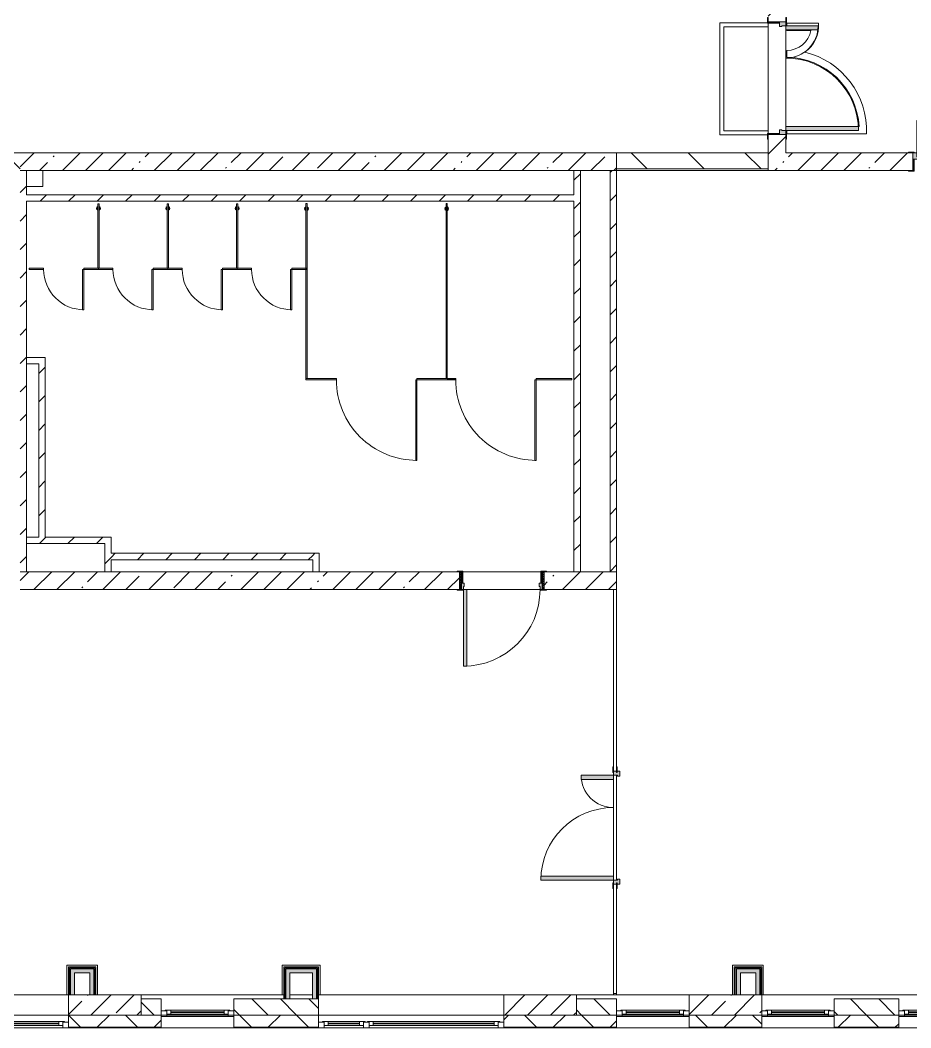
# Model space of a CAD drawing. Header units: millimetres. Extents: x -2911 to 191903, y -8553 to 29000.
# Drawn here: x 171850 to 182900, y -258 to 12246 of the extents above; entities that cross this region are included whole.
import ezdxf

# ---------------------------------------------------------------- set-up
doc = ezdxf.new("R2010")
doc.units = ezdxf.units.MM
for name, color, linetype, lineweight in [('A-DOOR', 7, 'Continuous', 5), ('A-GENM-1', 7, 'Continuous', 5), ('A-GLAZ-1', 7, 'Continuous', 5), ('A-WALL', 7, 'Continuous', 9), ('A-WALL-4', 7, 'Continuous', 5), ('I-WALL-3', 7, 'Continuous', 5), ('S-COLS-2', 7, 'Continuous', 5)]:
    doc.layers.add(name, color=color, linetype=linetype, lineweight=lineweight)
for name, color, linetype, lineweight, true_color in [('A-DOOR-1', 7, 'Continuous', 5, 0xaaaaaa), ('A-DOOR-2', 7, 'Continuous', 5, 0xe2e2e2), ('A-DOOR-FRAM-1', 7, 'Continuous', 5, 0xe2e2e2), ('A-DOOR-FRAM-2', 7, 'Continuous', 5, 0xaaaaaa), ('A-FLOR-3', 7, 'Continuous', 5, 0xaaaaaa), ('A-GENM-2', 7, 'Continuous', 5, 0xe2ddcd), ('I-WALL-1', 7, 'Continuous', 5, 0xe7e7e7), ('I-WALL-2', 7, 'Continuous', 9, 0xe7e7e7)]:
    doc.layers.add(name, color=color, linetype=linetype, lineweight=lineweight, true_color=true_color)
pattern_1 = [(45, (59919.87, 0), (-176.7767, 176.7767), [])]
pattern_2 = [(45, (59919.87, 0), (-285.1231, 285.1231), []), (45, (60205, 0), (-285.1231, 285.1231), [504.031, -100.806, 16.764, -84.042])]
pattern_3 = [(45, (59919.9, 0), (-530.33, 530.33), []), (135, (59919.9, 0), (-530.33, -530.33), [])]

# ---------------------------------------------------------------- blocks, each defined once
blk = doc.blocks.new('110_Дверь_СКБ_2Ст - Д-5_п_ Из игровой в коридор-32679362-2_5_1_птичка')
at = {"layer": 'A-DOOR-2'}
for points in [[(612.5, 110), (662.5, 110), (662.5, 1010), (612.5, 1010), (612.5, 152.6)], [(-587.5, 110), (-587.5, 510), (-637.5, 510), (-637.5, 110)], [(712.5, -110), (712.5, 30), (697.5, 30), (697.5, -110)]]:
    blk.add_hatch(color=256, dxfattribs=at).paths.add_polyline_path(points)
h = blk.add_hatch(color=256, dxfattribs=at)
h.paths.add_polyline_path([(652.5, 30), (712.5, 30), (712.5, 110), (662.5, 110), (662.5, 60), (652.5, 60)])
h.paths.add_polyline_path([(-687.5, 30), (-627.5, 30), (-627.5, 60), (-637.5, 60), (-637.5, 110), (-687.5, 110)])
at = {"layer": 'A-DOOR-FRAM-1'}
for points in [[(-672.5, 110), (-672.5, 118), (-742.5, 118), (-742.5, 110)], [(-672.5, -110), (-672.5, 30), (-687.5, 30), (-687.5, -110)], [(767.5, 110), (767.5, 118), (697.5, 118), (697.5, 110)], [(-672.5, -118), (-672.5, -110), (-742.5, -110), (-742.5, -118)], [(767.5, -118), (767.5, -110), (697.5, -110), (697.5, -118)]]:
    blk.add_hatch(color=256, dxfattribs=at).paths.add_polyline_path(points)
at = {"layer": 'A-DOOR-1'}
for p, q in [((662.5, 1010), (612.5, 1010)), ((612.5, 1010), (612.5, 110)), ((662.5, 110), (662.5, 1010)), ((-637.5, 510), (-637.5, 110)), ((-587.5, 510), (-637.5, 510)), ((-587.5, 110), (-587.5, 510)), ((-637.5, 110), (-587.5, 110)), ((612.5, 110), (662.5, 110))]:
    blk.add_line(p, q, dxfattribs=at)
for centre, radius, start, end in [((662.5, 110), 900, 90, 180), ((-637.5, 110), 400, 360, 90)]:
    blk.add_arc(centre, radius, start, end, dxfattribs=at)
at = {"layer": 'A-DOOR-FRAM-2'}
for p, q in [((-672.5, 118), (-742.5, 118)), ((-742.5, 118), (-742.5, 110)), ((-742.5, 110), (-672.5, 110)), ((-637.5, 110), (-687.5, 110)), ((-687.5, 110), (-687.5, 30)), ((-687.5, 30), (-627.5, 30)), ((-672.5, 30), (-687.5, 30)), ((-687.5, 30), (-687.5, -110)), ((-672.5, 110), (-672.5, 118)), ((-672.5, -110), (-672.5, 30)), ((-637.5, 60), (-637.5, 110)), ((-627.5, 60), (-637.5, 60)), ((-627.5, 30), (-627.5, 60)), ((662.5, 60), (652.5, 60)), ((652.5, 60), (652.5, 30)), ((652.5, 30), (712.5, 30)), ((662.5, 110), (662.5, 60)), ((712.5, 110), (662.5, 110)), ((767.5, 118), (697.5, 118)), ((697.5, 118), (697.5, 110)), ((697.5, 110), (767.5, 110)), ((712.5, 30), (697.5, 30)), ((697.5, 30), (697.5, -110)), ((712.5, 30), (712.5, 110)), ((712.5, -110), (712.5, 30)), ((767.5, 110), (767.5, 118)), ((-672.5, -110), (-742.5, -110)), ((-742.5, -110), (-742.5, -118)), ((-742.5, -118), (-672.5, -118)), ((-687.5, -110), (-672.5, -110)), ((-672.5, -118), (-672.5, -110)), ((697.5, -110), (712.5, -110)), ((767.5, -110), (697.5, -110)), ((697.5, -110), (697.5, -118)), ((697.5, -118), (767.5, -118)), ((767.5, -118), (767.5, -110))]:
    blk.add_line(p, q, dxfattribs=at)
blk = doc.blocks.new('120_Окно_СКБ_1Ст - 120_Окно_СКБ_1Ст 900х2500_h_ с форточкой-22876038-2_5_1_птичка')
at = {"layer": 'A-GLAZ-1'}
for p, q in [((-450, -127), (-450, -57)), ((-450, -57), (-380, -57)), ((450, -57), (-450, -57)), ((-380, -57), (-380, -127)), ((380, -87), (-380, -87)), ((-380, -87), (-380, -127)), ((-330, -137), (-330, -87)), ((-330, -107), (330, -107)), ((330, -117), (-330, -117)), ((330, -137), (330, -87)), ((380, -127), (380, -57)), ((380, -57), (450, -57)), ((380, -127), (380, -87)), ((450, -57), (450, -127)), ((-380, -127), (-450, -127)), ((-450, -127), (-400, -127)), ((-380, -127), (-400, -127)), ((-400, -127), (-400, -137)), ((-400, -137), (400, -137)), ((400, -137), (-400, -137)), ((450, -127), (380, -127)), ((400, -127), (380, -127)), ((400, -127), (450, -127)), ((400, -137), (400, -127))]:
    blk.add_line(p, q, dxfattribs=at)
blk = doc.blocks.new('110_Дверь_СКБ_2Ст - Д-1_л_Лестничная клетка EIS60 2-32142534-2_5_1_птичка')
at = {"layer": 'A-DOOR-2'}
for points in [[(662, 110), (662, 1010), (612, 1010), (612, 110)], [(-588, 510), (-638, 510), (-638, 110), (-588, 110), (-588, 433)], [(712, 30), (698, 30), (698, -110), (712, -110), (712, -31)]]:
    blk.add_hatch(color=256, dxfattribs=at).paths.add_polyline_path(points)
h = blk.add_hatch(color=256, dxfattribs=at)
h.paths.add_polyline_path([(712, 110), (662, 110), (662, 60), (652, 60), (652, 30), (712, 30)])
h.paths.add_polyline_path([(-628, 30), (-628, 60), (-638, 60), (-638, 110), (-688, 110), (-688, 30)])
at = {"layer": 'A-DOOR-FRAM-1'}
for points in [[(-672, 110), (-672, 118), (-743, 118), (-743, 110)], [(-672, 30), (-688, 30), (-688, -110), (-672, -110), (-672, -31)], [(768, 110), (768, 118), (698, 118), (698, 110)], [(-672, -110), (-743, -110), (-743, -118), (-672, -118)], [(768, -118), (768, -110), (698, -110), (698, -118)]]:
    blk.add_hatch(color=256, dxfattribs=at).paths.add_polyline_path(points)
at = {"layer": 'A-DOOR-1'}
for p, q in [((662, 1010), (612, 1010)), ((612, 1010), (612, 110)), ((662, 110), (662, 1010)), ((-638, 510), (-638, 110)), ((-588, 510), (-638, 510)), ((-588, 110), (-588, 510)), ((-638, 110), (-588, 110)), ((612, 110), (662, 110))]:
    blk.add_line(p, q, dxfattribs=at)
for centre, radius, start, end in [((662, 110), 900, 90, 180), ((-638, 110), 400, 360, 90)]:
    blk.add_arc(centre, radius, start, end, dxfattribs=at)
at = {"layer": 'A-DOOR-FRAM-2'}
for p, q in [((-672, 118), (-743, 118)), ((-743, 118), (-743, 110)), ((-743, 110), (-672, 110)), ((-638, 110), (-688, 110)), ((-688, 110), (-688, 30)), ((-688, 30), (-628, 30)), ((-672, 30), (-688, 30)), ((-688, 30), (-688, -110)), ((-672, 110), (-672, 118)), ((-672, -110), (-672, 30)), ((-638, 60), (-638, 110)), ((-628, 60), (-638, 60)), ((-628, 30), (-628, 60)), ((662, 60), (652, 60)), ((652, 60), (652, 30)), ((652, 30), (712, 30)), ((662, 110), (662, 60)), ((712, 110), (662, 110)), ((768, 118), (698, 118)), ((698, 118), (698, 110)), ((698, 110), (768, 110)), ((712, 30), (698, 30)), ((698, 30), (698, -110)), ((712, 30), (712, 110)), ((712, -110), (712, 30)), ((768, 110), (768, 118)), ((-672, -110), (-743, -110)), ((-743, -110), (-743, -118)), ((-743, -118), (-672, -118)), ((-688, -110), (-672, -110)), ((-672, -118), (-672, -110)), ((698, -110), (712, -110)), ((768, -110), (698, -110)), ((698, -110), (698, -118)), ((698, -118), (768, -118)), ((768, -118), (768, -110))]:
    blk.add_line(p, q, dxfattribs=at)
blk = doc.blocks.new('120_Окно_СКБ_2Ст_Фрамуга сверху - 120_Окно_СКБ_2Ст_2300х2500_h_ ДОО-22877051-2_5_1_птичка')
at = {"layer": 'A-GLAZ-1'}
for p, q in [((-1150, 13), (-1150, 83)), ((-1150, 83), (-1080, 83)), ((1150, 83), (-1150, 83)), ((-1080, 13), (-1150, 13)), ((-1150, 13), (-1100, 13)), ((-1080, 13), (-1100, 13)), ((-1100, 13), (-1100, 3)), ((-1100, 3), (540, 3)), ((540, 3), (-1100, 3)), ((-1080, 83), (-1080, 13)), ((-1080, 83), (1080, 83)), ((520, 53), (-1080, 53)), ((-1080, 53), (-1080, 13)), ((-1030, 3), (-1030, 53)), ((-1030, 33), (470, 33)), ((470, 23), (-1030, 23)), ((470, 3), (470, 53)), ((520, 13), (520, 83)), ((520, 83), (590, 83)), ((520, 13), (520, 53)), ((590, 13), (520, 13)), ((540, 13), (520, 13)), ((540, 13), (570, 13)), ((540, 13), (570, 13)), ((540, 3), (540, 13)), ((590, 13), (570, 13)), ((570, 13), (570, 3)), ((570, 3), (1100, 3)), ((1100, 3), (570, 3)), ((590, 83), (590, 13)), ((1080, 53), (590, 53)), ((590, 53), (590, 13)), ((640, 3), (640, 53)), ((640, 33), (1030, 33)), ((1030, 23), (640, 23)), ((1030, 3), (1030, 53)), ((1080, 13), (1080, 83)), ((1080, 83), (1150, 83)), ((1080, 13), (1080, 53)), ((1150, 13), (1080, 13)), ((1100, 13), (1080, 13)), ((1100, 13), (1150, 13)), ((1100, 3), (1100, 13)), ((1150, 83), (1150, 13))]:
    blk.add_line(p, q, dxfattribs=at)
blk = doc.blocks.new('120_Окно_СКБ_1Ст - 120_Окно_СКБ_1Ст 900х2500_h_ с форточкой-22876796-2_5_1_птичка')
at = {"layer": 'A-GLAZ-1'}
for p, q in [((-450, -127), (-450, -57)), ((-450, -57), (-380, -57)), ((450, -57), (-450, -57)), ((-380, -57), (-380, -127)), ((380, -87), (-380, -87)), ((-380, -87), (-380, -127)), ((-330, -137), (-330, -87)), ((-330, -107), (330, -107)), ((330, -117), (-330, -117)), ((330, -137), (330, -87)), ((380, -127), (380, -57)), ((380, -57), (450, -57)), ((380, -127), (380, -87)), ((450, -57), (450, -127)), ((-380, -127), (-450, -127)), ((-450, -127), (-400, -127)), ((-380, -127), (-400, -127)), ((-400, -127), (-400, -137)), ((-400, -137), (400, -137)), ((400, -137), (-400, -137)), ((450, -127), (380, -127)), ((400, -127), (380, -127)), ((400, -127), (450, -127)), ((400, -137), (400, -127))]:
    blk.add_line(p, q, dxfattribs=at)
blk = doc.blocks.new('110_Дверь_СКБ_1Ст_Внутренняя1 - Д-7а_л__950x2100h_Туалет-V101-2_5_1_птичка')
at = {"layer": 'A-DOOR-1'}
h = blk.add_hatch(dxfattribs=at)
h.set_pattern_fill('FP_125', color=256, style=0, pattern_type=2)
h.set_pattern_definition([(135, (1776.41, 174.685), (-14.14214, -14.14214), []), (225, (1776.41, 174.685), (14.14214, -14.14214), [])])
h.paths.add_polyline_path([(537.5, 110), (512.5, 110), (512.5, -110), (537.5, -110)])
at = {"layer": 'A-DOOR-2'}
h = blk.add_hatch(color=256, dxfattribs=at)
h.paths.add_polyline_path([(487.5, 110), (487.5, 70), (477.5, 70), (477.5, 30), (512.5, 30), (512.5, 110)])
h.paths.add_polyline_path([(-462.5, 110), (-487.5, 110), (-487.5, 30), (-452.5, 30), (-452.5, 70), (-462.5, 70)])
at = {"layer": 'A-DOOR-FRAM-1'}
for points in [[(447.5, 1060), (447.5, 110), (487.5, 110), (487.5, 1060)], [(-542.5, 118), (-542.5, 110), (-472.5, 110), (-472.5, 118)], [(-472.5, 30), (-487.5, 30), (-487.5, -110), (-472.5, -110)], [(567.5, 118), (497.5, 118), (497.5, 110), (567.5, 110)], [(512.5, 30), (497.5, 30), (497.5, -110), (512.5, -110)], [(-542.5, -110), (-542.5, -118), (-472.5, -118), (-472.5, -110)], [(567.5, -110), (497.5, -110), (497.5, -118), (567.5, -118)]]:
    blk.add_hatch(color=256, dxfattribs=at).paths.add_polyline_path(points)
at = {"layer": 'A-DOOR-FRAM-2'}
h = blk.add_hatch(dxfattribs=at)
h.set_pattern_fill('FP_126', color=256, style=0, pattern_type=2)
h.set_pattern_definition([(45, (-346.384, 174.685), (-14.1421, 14.1421), []), (135, (-346.384, 174.685), (-14.1421, -14.1421), [])])
h.paths.add_polyline_path([(-487.5, 110), (-512.5, 110), (-512.5, -110), (-487.5, -110)])
at = {"layer": 'A-DOOR-1'}
for p, q in [((487.5, 1060), (447.5, 1060)), ((447.5, 1060), (447.5, 110)), ((487.5, 110), (487.5, 1060)), ((447.5, 110), (487.5, 110))]:
    blk.add_line(p, q, dxfattribs=at)
blk.add_arc((487.5, 110), 950, 90, 180, dxfattribs=at)
at = {"layer": 'A-DOOR-FRAM-2'}
for p, q in [((-472.5, 118), (-542.5, 118)), ((-542.5, 118), (-542.5, 110)), ((-542.5, 110), (-472.5, 110)), ((-487.5, 110), (-512.5, 110)), ((-512.5, 110), (-512.5, -110)), ((-462.5, 110), (-487.5, 110)), ((-487.5, 110), (-487.5, 30)), ((-487.5, -110), (-487.5, 110)), ((-472.5, 110), (-487.5, 110)), ((-487.5, 110), (-487.5, 109)), ((-487.5, 109), (-472.5, 109)), ((-487.5, 30), (-452.5, 30)), ((-472.5, 30), (-487.5, 30)), ((-487.5, 30), (-487.5, -110)), ((-472.5, 110), (-472.5, 118)), ((-472.5, 109), (-472.5, 110)), ((-472.5, -110), (-472.5, 30)), ((-462.5, 70), (-462.5, 110)), ((-452.5, 70), (-462.5, 70)), ((-452.5, 30), (-452.5, 70)), ((487.5, 70), (477.5, 70)), ((477.5, 70), (477.5, 30)), ((477.5, 30), (512.5, 30)), ((487.5, 110), (487.5, 70)), ((512.5, 110), (487.5, 110)), ((567.5, 118), (497.5, 118)), ((497.5, 118), (497.5, 110)), ((512.5, 110), (497.5, 110)), ((497.5, 110), (497.5, 109)), ((497.5, 110), (567.5, 110)), ((497.5, 109), (512.5, 109)), ((512.5, 30), (497.5, 30)), ((497.5, 30), (497.5, -110)), ((512.5, 30), (512.5, 110)), ((537.5, 110), (512.5, 110)), ((512.5, 110), (512.5, -110)), ((512.5, 109), (512.5, 110)), ((512.5, -110), (512.5, 30)), ((537.5, -110), (537.5, 110)), ((567.5, 110), (567.5, 118)), ((-472.5, -110), (-542.5, -110)), ((-542.5, -110), (-542.5, -118)), ((-542.5, -118), (-472.5, -118)), ((-512.5, -110), (-487.5, -110)), ((-487.5, -110), (-472.5, -110)), ((-472.5, -118), (-472.5, -110)), ((497.5, -110), (512.5, -110)), ((567.5, -110), (497.5, -110)), ((497.5, -110), (497.5, -118)), ((497.5, -118), (567.5, -118)), ((512.5, -110), (537.5, -110)), ((567.5, -118), (567.5, -110))]:
    blk.add_line(p, q, dxfattribs=at)
blk = doc.blocks.new('131_Сантехническая перегородка_Дверь 5 - СД-1-V185-2_5_1_птичка')
at = {"layer": 'A-GENM-2'}
for points in [[(70, 8), (70, -8), (250, -8), (250, 8)], [(750, 8), (750, -8), (930, -8), (930, 8)]]:
    blk.add_hatch(color=256, dxfattribs=at).paths.add_polyline_path(points)
at = {"layer": 'A-DOOR'}
for p, q in [((266, 508), (250, 508)), ((250, 8), (250, 508)), ((266, 8), (266, 508)), ((266, 8), (250, 8))]:
    blk.add_line(p, q, dxfattribs=at)
blk.add_arc((250, 8), 500, 360, 90, dxfattribs=at)
at = {"layer": 'A-GENM-1'}
for p, q in [((250, 8), (70, 8)), ((70, 8), (70, -8)), ((250, -8), (250, 8)), ((930, 8), (750, 8)), ((750, 8), (750, -8)), ((930, -8), (930, 8)), ((70, -8), (250, -8)), ((750, -8), (930, -8))]:
    blk.add_line(p, q, dxfattribs=at)
blk = doc.blocks.new('131_Сантехническая перегородка 6 - СП-1-V183-2_5_1_птичка')
at = {"layer": 'A-GENM-2'}
blk.add_hatch(color=256, dxfattribs=at).paths.add_polyline_path([(800, 8), (0, 8), (0, -8), (800, -8)])
at = {"layer": 'A-GENM-1'}
for p, q in [((800, 8), (0, 8)), ((0, 8), (0, -8)), ((800, -8), (800, 8)), ((0, -8), (800, -8))]:
    blk.add_line(p, q, dxfattribs=at)
at = {"layer": 'A-GENM-1', "flags": 128}
for points in [[(71, 8), (71, 9), (71, 9), (70, 9), (70, 10), (70, 10), (69, 11), (69, 11), (68, 12), (68, 12), (67, 12), (67, 13), (66, 13), (66, 13), (65, 14), (65, 14), (64, 14), (64, 14), (63, 14), (62, 15), (62, 15), (61, 15), (61, 15), (60, 15), (59, 15), (59, 15), (58, 15), (58, 15), (57, 15), (56, 15), (56, 15), (55, 15), (55, 15), (54, 14), (54, 14), (53, 14), (52, 14), (52, 13), (51, 13), (51, 13), (50, 13), (50, 12), (49, 12), (49, 11), (48, 11), (48, 11), (48, 10), (47, 10), (47, 9), (46, 9), (46, 8), (46, 8)], [(46, -8), (46, -9), (47, -9), (47, -9), (47, -10), (48, -10), (48, -11), (49, -11), (49, -12), (50, -12), (50, -12), (51, -13), (51, -13), (52, -13), (52, -14), (53, -14), (53, -14), (54, -14), (54, -14), (55, -15), (56, -15), (56, -15), (57, -15), (57, -15), (58, -15), (59, -15), (59, -15), (60, -15), (60, -15), (61, -15), (62, -15), (62, -15), (63, -15), (63, -14), (64, -14), (64, -14), (65, -14), (66, -13), (66, -13), (67, -13), (67, -13), (68, -12), (68, -12), (69, -11), (69, -11), (69, -11), (70, -10), (70, -10), (71, -9), (71, -9), (71, -8), (71, -8)]]:
    blk.add_lwpolyline(points, dxfattribs=at)
at = {"layer": 'A-GENM-1'}
for radius, start, end in [(24.6, 19.9113, 160.0887), (17.6, 45, 135), (17.6, 45, 135), (15.1, 45, 135), (24.6, 199.9113, 340.0887), (17.6, 225, 315), (17.6, 225, 315), (15.1, 225, 315)]:
    blk.add_arc((59, 0), radius, start, end, dxfattribs=at)
blk = doc.blocks.new('131_Сантехническая перегородка 7 - СП-1-V182-2_5_1_птичка')
at = {"layer": 'A-GENM-2'}
blk.add_hatch(color=256, dxfattribs=at).paths.add_polyline_path([(2166, 8), (-4, 8), (-4, -8), (2166, -8)])
at = {"layer": 'A-GENM-1'}
for p, q in [((2166, 8), (-4, 8)), ((-4, 8), (-4, -8)), ((2166, -8), (2166, 8)), ((-4, -8), (2166, -8))]:
    blk.add_line(p, q, dxfattribs=at)
at = {"layer": 'A-GENM-1', "flags": 128}
for points in [[(71, 8), (71, 9), (71, 9), (70, 9), (70, 10), (70, 10), (69, 11), (69, 11), (68, 12), (68, 12), (67, 12), (67, 13), (66, 13), (66, 13), (65, 14), (65, 14), (64, 14), (64, 14), (63, 14), (62, 15), (62, 15), (61, 15), (61, 15), (60, 15), (59, 15), (59, 15), (58, 15), (58, 15), (57, 15), (56, 15), (56, 15), (55, 15), (55, 15), (54, 14), (54, 14), (53, 14), (52, 14), (52, 13), (51, 13), (51, 13), (50, 13), (50, 12), (49, 12), (49, 11), (48, 11), (48, 11), (48, 10), (47, 10), (47, 9), (46, 9), (46, 8), (46, 8)], [(46, -8), (46, -9), (47, -9), (47, -9), (47, -10), (48, -10), (48, -11), (49, -11), (49, -12), (50, -12), (50, -12), (51, -13), (51, -13), (52, -13), (52, -14), (53, -14), (53, -14), (54, -14), (54, -14), (55, -15), (56, -15), (56, -15), (57, -15), (57, -15), (58, -15), (59, -15), (59, -15), (60, -15), (60, -15), (61, -15), (62, -15), (62, -15), (63, -15), (63, -14), (64, -14), (64, -14), (65, -14), (66, -13), (66, -13), (67, -13), (67, -13), (68, -12), (68, -12), (69, -11), (69, -11), (69, -11), (70, -10), (70, -10), (71, -9), (71, -9), (71, -8), (71, -8)]]:
    blk.add_lwpolyline(points, dxfattribs=at)
at = {"layer": 'A-GENM-1'}
for radius, start, end in [(24.6, 19.9113, 160.0887), (17.6, 45, 135), (17.6, 45, 135), (15.1, 45, 135), (24.6, 199.9113, 340.0887), (17.6, 225, 315), (17.6, 225, 315), (15.1, 225, 315)]:
    blk.add_arc((59, 0), radius, start, end, dxfattribs=at)
blk = doc.blocks.new('131_Сантехническая перегородка_Дверь МГН - СД-1-V184-2_5_1_птичка')
at = {"layer": 'A-GENM-2'}
for points in [[(-370, 8), (-370, -8), (10, -8), (10, 8)], [(1010, 8), (1010, -8), (1390, -8), (1390, 8)]]:
    blk.add_hatch(color=256, dxfattribs=at).paths.add_polyline_path(points)
at = {"layer": 'A-DOOR'}
for p, q in [((10, 1008), (26, 1008)), ((10, 8), (10, 1008)), ((26, 8), (26, 1008)), ((10, 8), (26, 8))]:
    blk.add_line(p, q, dxfattribs=at)
blk.add_arc((10, 8), 1000, 360, 90, dxfattribs=at)
at = {"layer": 'A-GENM-1'}
for p, q in [((10, 8), (-370, 8)), ((-370, 8), (-370, -8)), ((10, -8), (10, 8)), ((1390, 8), (1010, 8)), ((1010, 8), (1010, -8)), ((1390, -8), (1390, 8)), ((-370, -8), (10, -8)), ((1010, -8), (1390, -8))]:
    blk.add_line(p, q, dxfattribs=at)
blk = doc.blocks.new('131_Сантехническая перегородка_Дверь МГН 2 - СД-1-V186-2_5_1_птичка')
at = {"layer": 'A-GENM-2'}
for points in [[(10, 8), (-430, 8), (-430, -8), (10, -8)], [(1010, 8), (1010, -8), (1110, -8), (1110, 8)]]:
    blk.add_hatch(color=256, dxfattribs=at).paths.add_polyline_path(points)
at = {"layer": 'A-DOOR'}
for p, q in [((10, 1008), (26, 1008)), ((10, 8), (10, 1008)), ((26, 8), (26, 1008)), ((10, 8), (26, 8))]:
    blk.add_line(p, q, dxfattribs=at)
blk.add_arc((10, 8), 1000, 360, 90, dxfattribs=at)
at = {"layer": 'A-GENM-1'}
for p, q in [((10, 8), (-430, 8)), ((-430, 8), (-430, -8)), ((10, -8), (10, 8)), ((1110, 8), (1010, 8)), ((1010, 8), (1010, -8)), ((1110, -8), (1110, 8)), ((-430, -8), (10, -8)), ((1010, -8), (1110, -8))]:
    blk.add_line(p, q, dxfattribs=at)
blk = doc.blocks.new('110_Дверь_СКБ_2Ст - Д-5_п__в составе перегородки _не входит в спец__-32680317-2_5_1_птичка')
at = {"layer": 'A-DOOR-2'}
h = blk.add_hatch(color=256, dxfattribs=at)
h.paths.add_polyline_path([(712, -20), (712, 60), (652, 60), (652, 30), (662, 30), (662, -20)])
h.paths.add_polyline_path([(-628, 60), (-688, 60), (-688, -20), (-638, -20), (-638, 30), (-628, 30)])
for points in [[(-588, -420), (-588, -20), (-638, -20), (-638, -420)], [(662, -20), (612, -20), (612, -920), (662, -920)]]:
    blk.add_hatch(color=256, dxfattribs=at).paths.add_polyline_path(points)
at = {"layer": 'A-DOOR-FRAM-1'}
for points in [[(-672, 28), (-743, 28), (-743, 20), (-672, 20)], [(768, 28), (698, 28), (698, 20), (768, 20)], [(-672, -20), (-743, -20), (-743, -28), (-672, -28)], [(768, -20), (698, -20), (698, -28), (768, -28)]]:
    blk.add_hatch(color=256, dxfattribs=at).paths.add_polyline_path(points)
at = {"layer": 'A-DOOR-1'}
for p, q in [((-638, -20), (-588, -20)), ((-638, -420), (-638, -20)), ((-588, -20), (-588, -420)), ((612, -20), (662, -20)), ((612, -920), (612, -20)), ((662, -20), (662, -920)), ((-588, -420), (-638, -420)), ((662, -920), (612, -920))]:
    blk.add_line(p, q, dxfattribs=at)
for centre, radius, start, end in [((-638, -20), 400, 270, 0), ((662, -20), 900, 180, 270)]:
    blk.add_arc(centre, radius, start, end, dxfattribs=at)
at = {"layer": 'A-DOOR-FRAM-2'}
for p, q in [((-743, 28), (-672, 28)), ((-743, 20), (-743, 28)), ((-672, 20), (-743, 20)), ((-688, 60), (-628, 60)), ((-688, -20), (-688, 60)), ((-688, 20), (-672, 20)), ((-688, 19), (-688, 20)), ((-672, 19), (-688, 19)), ((-672, 28), (-672, 20)), ((-672, 20), (-672, 19)), ((-638, 30), (-638, -20)), ((-628, 30), (-638, 30)), ((-628, 60), (-628, 30)), ((652, 60), (712, 60)), ((652, 30), (652, 60)), ((662, 30), (652, 30)), ((662, -20), (662, 30)), ((698, 20), (698, 28)), ((698, 28), (768, 28)), ((698, 19), (698, 20)), ((698, 20), (712, 20)), ((768, 20), (698, 20)), ((712, 19), (698, 19)), ((712, 60), (712, -20)), ((712, 20), (712, 19)), ((768, 28), (768, 20)), ((-743, -20), (-672, -20)), ((-743, -28), (-743, -20)), ((-672, -28), (-743, -28)), ((-638, -20), (-688, -20)), ((-672, -20), (-672, -28)), ((712, -20), (662, -20)), ((698, -28), (698, -20)), ((698, -20), (768, -20)), ((768, -28), (698, -28)), ((768, -20), (768, -28))]:
    blk.add_line(p, q, dxfattribs=at)

msp = doc.modelspace()

# ---------------------------------------------------------------- hatches: boundary and pattern name
at = {"layer": 'A-WALL-4'}
h = msp.add_hatch(dxfattribs=at)
h.set_pattern_fill('FP_86', color=256, style=0, pattern_type=2)
h.set_pattern_definition([(135, (59919.87, 0), (-176.7767, -176.7767), [])])
h.paths.add_polyline_path([(181949.9, -100), (182749.9, -100), (182749.9, 100), (181949.9, 100)])
h.paths.add_polyline_path([(170079.1, -100), (170149.9, -100), (170149.9, 100), (168849.9, 100), (168849.9, -100), (169615.3, -100)])
h.paths.add_polyline_path([(178890.5, -100), (179249.9, -100), (179249.9, 100), (178749.9, 100), (178749.9, -100)])
h.paths.add_polyline_path([(173599.9, -100), (173599.9, 100), (173349.9, 100), (173349.9, -100)])
h.paths.add_polyline_path([(174499.9, -100), (175549.9, -100), (175549.9, 100), (174499.9, 100)])
h.paths.add_polyline_path([(154699.9, -100), (154699.9, 100), (154449.9, 100), (154449.9, -100)])
h.paths.add_polyline_path([(155702.5, -100), (158949.9, -100), (158948.8, 100), (155599.9, 100), (155599.9, -100)])
h.paths.add_polyline_path([(162549.9, -100), (162799.9, -100), (162799.9, 100), (162549.9, 100)])
h.paths.add_polyline_path([(164513.9, -100), (164749.9, -100), (164749.9, 100), (163699.9, 100), (163699.9, -100)])
h.paths.add_polyline_path([(160749.9, -100), (161649.9, -100), (161649.9, 100), (160749.9, 100)])
h.paths.add_polyline_path([(152456.2, -100), (152649.9, -100), (152649.9, 100), (151849.9, 100), (151849.9, -100), (152015.7, -100)])
h = msp.add_hatch(dxfattribs=at)
h.set_pattern_fill('FP_76', color=256, style=0, pattern_type=2)
h.set_pattern_definition([(45, (59919.87, 0), (-353.5534, 353.5534), []), (135, (59919.87, 0), (-353.5534, -353.5534), [])])
h.paths.add_polyline_path([(182136.8, -250), (182749.9, -250), (182749.9, -100), (181949.9, -100), (181949.9, -250)])
h.paths.add_polyline_path([(180281.8, -250), (181049.9, -250), (181049.9, -100), (180149.9, -100), (180149.9, -250)])
h.paths.add_polyline_path([(184919.4, -250), (184999.9, -250), (184999.9, -100), (183649.9, -100), (183649.9, -250), (183991.9, -250)])
h.paths.add_polyline_path([(172449.9, -250), (173599.9, -250), (173599.9, -100), (172449.9, -100)])
h.paths.add_polyline_path([(167296.5, -250), (167949.9, -250), (167949.9, -100), (167049.9, -100), (167049.9, -250)])
h.paths.add_polyline_path([(168849.9, -250), (170149.9, -250), (170149.9, -100), (168849.9, -100)])
h.paths.add_polyline_path([(174499.9, -250), (175549.9, -250), (175549.9, -100), (174499.9, -100)])
h.paths.add_polyline_path([(179249.9, -250), (179249.9, -100), (177849.9, -100), (177849.9, -250), (178890.5, -250)])
h.paths.add_polyline_path([(161731.4, -250), (162799.9, -250), (162799.9, -100), (160749.9, -100), (160749.9, -250), (161649.9, -250)])
h.paths.add_polyline_path([(163699.9, -250), (164749.9, -250), (164749.9, -100), (163699.9, -100)])
h.paths.add_polyline_path([(158949.9, -250), (159849.9, -250), (159849.9, -100), (155599.9, -100), (155599.9, -250), (158948.8, -250)])
h.paths.add_polyline_path([(153549.9, -250), (154699.9, -250), (154699.9, -100), (153549.9, -100)])
h.paths.add_polyline_path([(149129.9, -250), (150949.9, -250), (150949.9, -100), (149129.9, -100)])
h.paths.add_polyline_path([(151992.4, -250), (152649.9, -250), (152649.9, -100), (151849.9, -100), (151849.9, -250)])
at = {"layer": 'I-WALL-1'}
for points in [[(172474.9, 150), (172524.9, 150), (172524.9, 475), (172474.9, 475), (172474.9, 230.5)], [(172714.9, 425), (172764.9, 425), (172764.9, 475), (172524.9, 475), (172524.9, 425)], [(172764.9, 150), (172764.9, 425), (172714.9, 425), (172714.9, 150)], [(175144.9, 100), (175194.9, 100), (175194.9, 475), (175144.9, 475), (175144.9, 230.5)], [(175474.9, 425), (175524.9, 425), (175524.9, 475), (175194.9, 475), (175194.9, 425)], [(175524.9, 100), (175524.9, 425), (175474.9, 425), (175474.9, 100)]]:
    msp.add_hatch(color=256, dxfattribs=at).paths.add_polyline_path(points)
at = {"layer": 'I-WALL-2'}
for points in [[(180974.9, 425), (180974.9, 475), (180734.9, 475), (180734.9, 425), (180784.9, 425)], [(180784.9, 150), (180784.9, 425), (180734.9, 425), (180734.9, 150), (180745.5, 150)], [(180974.9, 150), (181024.9, 150), (181024.9, 475), (180974.9, 475), (180974.9, 230.5)]]:
    msp.add_hatch(color=256, dxfattribs=at).paths.add_polyline_path(points)
at = {"layer": 'I-WALL-3'}
h = msp.add_hatch(dxfattribs=at)
h.set_pattern_fill('FP_84', color=256, style=0, pattern_type=2)
h.set_pattern_definition(pattern_2)
h.paths.add_polyline_path([(181209.3, 10600), (181349.9, 10600), (181349.9, 10825), (181129.9, 10825), (181129.9, 10600)])
h.paths.add_polyline_path([(181209.3, 12225), (181349.9, 12225), (181349.9, 13400), (181129.9, 13400), (181129.9, 12225)])
h.paths.add_polyline_path([(181143.1, 13900), (181349.9, 13900), (181349.9, 18600), (181129.9, 18600), (181129.9, 13900)])
h = msp.add_hatch(dxfattribs=at)
h.set_pattern_fill('FP_87', color=256, style=0, pattern_type=2)
h.set_pattern_definition([(135, (59919.87, 0), (-353.5534, -353.5534), [])])
h.paths.add_polyline_path([(179249.9, 10400), (181129.9, 10400), (181129.9, 10600), (179249.9, 10600)])
h.paths.add_polyline_path([(167296.5, 10400), (167624.9, 10400), (167624.9, 10600), (167269.9, 10600), (167269.9, 10400)])
h.paths.add_polyline_path([(171470.3, 10400), (171849.9, 10400), (171849.9, 10600), (171099.9, 10600), (171099.9, 10400), (171129.9, 10400)])
h.paths.add_polyline_path([(169024.9, 10400), (170149.9, 10400), (170149.9, 10600), (169024.9, 10600), (169024.9, 10520)])
h = msp.add_hatch(dxfattribs=at)
h.set_pattern_fill('FP_84', color=256, style=0, pattern_type=2)
h.set_pattern_definition(pattern_2)
h.paths.add_polyline_path([(179169.9, 10380), (179249.9, 10380), (179249.9, 10600), (171849.9, 10600), (171849.9, 10380), (175644.2, 10380)])
h = msp.add_hatch(dxfattribs=at)
h.set_pattern_fill('FP_84', color=256, style=0, pattern_type=2)
h.set_pattern_definition(pattern_2)
h.paths.add_polyline_path([(181129.9, 10380), (182924.9, 10380), (182924.9, 10600), (181129.9, 10600), (181129.9, 10400)])
h.paths.add_polyline_path([(184999.9, 10380), (184999.9, 10600), (184324.9, 10600), (184324.9, 10380), (184919.4, 10380)])
h = msp.add_hatch(dxfattribs=at)
h.set_pattern_fill('FP_88', color=256, style=0, pattern_type=2)
h.set_pattern_definition(pattern_1)
h.paths.add_polyline_path([(171929.9, 5400), (171929.9, 10380), (171849.9, 10380), (171849.9, 5400)])
h = msp.add_hatch(dxfattribs=at)
h.set_pattern_fill('FP_88', color=256, style=0, pattern_type=2)
h.set_pattern_definition(pattern_1)
h.paths.add_polyline_path([(178719.9, 5400), (178799.9, 5400), (178799.9, 10380), (178719.9, 10380), (178719.9, 5436.5)])
h = msp.add_hatch(dxfattribs=at)
h.set_pattern_fill('FP_88', color=256, style=0, pattern_type=2)
h.set_pattern_definition(pattern_1)
h.paths.add_polyline_path([(179249.9, 5400), (179249.9, 10380), (179169.9, 10380), (179169.9, 5400)])
h = msp.add_hatch(dxfattribs=at)
h.set_pattern_fill('FP_88', color=256, style=0, pattern_type=2)
h.set_pattern_definition(pattern_1)
h.paths.add_polyline_path([(171929.9, 10000), (178719.9, 10000), (178719.9, 10080), (171929.9, 10080), (171929.9, 10064.1)])
h = msp.add_hatch(dxfattribs=at)
h.set_pattern_fill('FP_88', color=256, style=0, pattern_type=2)
h.set_pattern_definition(pattern_1)
h.paths.add_polyline_path([(172159.9, 5830), (172159.9, 7980), (172079.9, 7980), (172079.9, 5830)])
h = msp.add_hatch(dxfattribs=at)
h.set_pattern_fill('FP_88', color=256, style=0, pattern_type=2)
h.set_pattern_definition(pattern_1)
h.paths.add_polyline_path([(169669.9, 6620), (170199.9, 6620), (170199.9, 6700), (169669.9, 6700)])
h.paths.add_polyline_path([(171149.9, 6620), (171849.9, 6620), (171849.9, 6700), (171149.9, 6700)])
h = msp.add_hatch(dxfattribs=at)
h.set_pattern_fill('FP_88', color=256, style=0, pattern_type=2)
h.set_pattern_definition(pattern_1)
h.paths.add_polyline_path([(171934.1, 5750), (172899.9, 5750), (172899.9, 5830), (171929.9, 5830), (171929.9, 5750)])
h = msp.add_hatch(dxfattribs=at)
h.set_pattern_fill('FP_88', color=256, style=0, pattern_type=2)
h.set_pattern_definition(pattern_1)
h.paths.add_polyline_path([(172899.9, 5400), (172979.9, 5400), (172979.9, 5830), (172899.9, 5830), (172899.9, 5750)])
h = msp.add_hatch(dxfattribs=at)
h.set_pattern_fill('FP_88', color=256, style=0, pattern_type=2)
h.set_pattern_definition(pattern_1)
h.paths.add_polyline_path([(175479.9, 5550), (175479.9, 5630), (172979.9, 5630), (172979.9, 5550)])
h = msp.add_hatch(dxfattribs=at)
h.set_pattern_fill('FP_88', color=256, style=0, pattern_type=2)
h.set_pattern_definition(pattern_1)
h.paths.add_polyline_path([(175559.9, 5400), (175559.9, 5630), (175479.9, 5630), (175479.9, 5400)])
h = msp.add_hatch(dxfattribs=at)
h.set_pattern_fill('FP_84', color=256, style=0, pattern_type=2)
h.set_pattern_definition(pattern_2)
h.paths.add_polyline_path([(179249.9, 5180), (179249.9, 5400), (178349.9, 5400), (178349.9, 5180), (179209.9, 5180)])
h.paths.add_polyline_path([(171849.9, 5180), (177299.9, 5180), (177299.9, 5400), (171849.9, 5400)])
h = msp.add_hatch(dxfattribs=at)
h.set_pattern_fill('FP_188', color=256, style=0, pattern_type=2)
h.set_pattern_definition(pattern_3)
h.paths.add_polyline_path([(172777.4, 150), (172777.4, 475), (172764.9, 475), (172764.9, 150)])
h = msp.add_hatch(dxfattribs=at)
h.set_pattern_fill('FP_188', color=256, style=0, pattern_type=2)
h.set_pattern_definition(pattern_3)
h.paths.add_polyline_path([(172777.4, 150), (172789.9, 150), (172789.9, 487.5), (172777.4, 487.5), (172777.4, 230.5)])
h = msp.add_hatch(dxfattribs=at)
h.set_pattern_fill('FP_188', color=256, style=0, pattern_type=2)
h.set_pattern_definition(pattern_3)
h.paths.add_polyline_path([(175119.9, 100), (175132.4, 100), (175132.4, 500), (175119.9, 500), (175119.9, 230.5)])
h = msp.add_hatch(dxfattribs=at)
h.set_pattern_fill('FP_188', color=256, style=0, pattern_type=2)
h.set_pattern_definition(pattern_3)
h.paths.add_polyline_path([(175132.4, 100), (175144.9, 100), (175144.9, 487.5), (175132.4, 487.5), (175132.4, 230.5)])
h = msp.add_hatch(dxfattribs=at)
h.set_pattern_fill('FP_188', color=256, style=0, pattern_type=2)
h.set_pattern_definition(pattern_3)
h.paths.add_polyline_path([(181024.9, 150), (181037.4, 150), (181037.4, 487.5), (181024.9, 487.5), (181024.9, 230.5)])
h = msp.add_hatch(dxfattribs=at)
h.set_pattern_fill('FP_188', color=256, style=0, pattern_type=2)
h.set_pattern_definition(pattern_3)
h.paths.add_polyline_path([(181037.4, 150), (181049.9, 150), (181049.9, 500), (181037.4, 500), (181037.4, 230.5)])
at = {"layer": 'S-COLS-2'}
h = msp.add_hatch(dxfattribs=at)
h.set_pattern_fill('FP_84', color=256, style=0, pattern_type=2)
h.set_pattern_definition(pattern_2)
h.paths.add_polyline_path([(173349.9, -100), (173349.9, 150), (172449.9, 150), (172449.9, -100), (172861.6, -100)])
h = msp.add_hatch(dxfattribs=at)
h.set_pattern_fill('FP_84', color=256, style=0, pattern_type=2)
h.set_pattern_definition(pattern_2)
h.paths.add_polyline_path([(178749.9, -100), (178749.9, 150), (177849.9, 150), (177849.9, -100), (178426.7, -100)])
h = msp.add_hatch(dxfattribs=at)
h.set_pattern_fill('FP_84', color=256, style=0, pattern_type=2)
h.set_pattern_definition(pattern_2)
h.paths.add_polyline_path([(180149.9, -100), (181049.9, -100), (181049.9, 150), (180149.9, 150)])

# ---------------------------------------------------------------- linework, layer by layer
at = {"layer": 'A-FLOR-3'}
for p, q in [((180529.9, 12211.1), (180529.9, 10821.8)), ((181121.9, 12211.1), (180529.9, 12211.1)), ((180579.9, 10871.8), (180579.9, 12161.1)), ((180579.9, 12161.1), (181129.9, 12161.1)), ((181129.9, 12161.1), (181129.9, 12210)), ((181753.7, 12208.3), (181360.2, 12208.3)), ((181360.2, 12208.3), (181360.2, 12175)), ((181360.2, 12125), (181360.2, 12118.3)), ((181360.2, 12118.3), (181659.9, 12118.3)), ((181360.2, 11869.8), (181360.2, 11786.7)), ((182257.9, 10924.2), (182249.9, 10924.2)), ((180529.9, 10821.8), (181121.9, 10821.8)), ((181129.9, 10871.8), (180579.9, 10871.8)), ((181129.9, 10840), (181129.9, 10871.8)), ((181360.2, 10875), (181360.2, 10834.2)), ((181360.2, 10834.2), (182348.3, 10834.2)), ((172129.9, 10380), (172129.9, 10180)), ((181129.9, 10380), (179249.9, 10380)), ((172129.9, 10180), (171929.9, 10180)), ((172428.9, 150), (172428.9, 521)), ((172428.9, 521), (172808.9, 521)), ((172808.9, 521), (172808.9, 150)), ((175099.9, 150), (175099.9, 520)), ((175099.9, 520), (175570.9, 520)), ((175570.9, 520), (175570.9, 150)), ((180688.9, 150), (180688.9, 521)), ((180688.9, 521), (181068.9, 521)), ((181068.9, 521), (181068.9, 150)), ((179209.9, 150), (179209.9, 170)), ((179248.9, 170), (179248.9, 150))]:
    msp.add_line(p, q, dxfattribs=at)
for centre, radius, start, end in [((181360.2, 12174.8), 395, 304.42231, 4.87345), ((181360.2, 12174.8), 305, 270, 349.33549), ((181349.2, 10876.8), 910, 2.99005, 89.3074), ((181349.2, 10876.8), 1000, 357.56236, 76.45029)]:
    msp.add_arc(centre, radius, start, end, dxfattribs=at)
at = {"layer": 'A-WALL'}
for p, q in [((179249.9, 10600), (179249.9, 10400)), ((181129.9, 10400), (181129.9, 10600)), ((171929.9, 10380), (171849.9, 10380)), ((179249.9, 10380), (179169.9, 10380)), ((171849.9, 5400), (171929.9, 5400)), ((178719.9, 5400), (178799.9, 5400)), ((179249.9, 5400), (179169.9, 5400)), ((179249.9, 5180), (179209.9, 5180)), ((172462.4, 487.5), (172462.4, 150)), ((172777.4, 487.5), (172462.4, 487.5)), ((172474.9, 475), (172474.9, 150)), ((172764.9, 475), (172474.9, 475)), ((172764.9, 150), (172764.9, 475)), ((172777.4, 150), (172777.4, 487.5)), ((175132.4, 487.5), (175132.4, 100)), ((175537.4, 487.5), (175132.4, 487.5)), ((175144.9, 475), (175144.9, 100)), ((175524.9, 475), (175144.9, 475)), ((175524.9, 100), (175524.9, 475)), ((175537.4, 100), (175537.4, 487.5)), ((180722.4, 487.5), (181037.4, 487.5)), ((180722.4, 150), (180722.4, 487.5)), ((180734.9, 475), (181024.9, 475)), ((180734.9, 150), (180734.9, 475)), ((181024.9, 475), (181024.9, 150)), ((181037.4, 487.5), (181037.4, 150)), ((173349.9, -100), (173599.9, -100)), ((173599.9, -100), (173349.9, -100)), ((174499.9, -100), (175549.9, -100)), ((175549.9, -100), (174499.9, -100)), ((178749.9, -100), (179249.9, -100)), ((179249.9, -100), (178749.9, -100)), ((181949.9, -100), (182749.9, -100)), ((182749.9, -100), (181949.9, -100)), ((172449.9, -250), (173599.9, -250)), ((174499.9, -250), (175549.9, -250)), ((177849.9, -250), (179249.9, -250)), ((180149.9, -250), (181049.9, -250)), ((181949.9, -250), (182749.9, -250)), ((172449.9, -253), (173599.9, -253)), ((174499.9, -253), (175549.9, -253)), ((177849.9, -253), (179249.9, -253)), ((180149.9, -253), (181049.9, -253)), ((181949.9, -253), (182749.9, -253))]:
    msp.add_line(p, q, dxfattribs=at)
at = {"layer": 'A-WALL-4'}
for p, q in [((173599.9, 100), (173349.9, 100)), ((173349.9, 100), (173349.9, -100)), ((173599.9, -258), (173599.9, 100)), ((175474.9, 100), (174499.9, 100)), ((174499.9, 100), (174499.9, -258)), ((175549.9, -258), (175549.9, 100)), ((179249.9, 100), (178749.9, 100)), ((178749.9, 100), (178749.9, -100)), ((179249.9, -258), (179249.9, 100)), ((182749.9, 100), (181949.9, 100)), ((181949.9, 100), (181949.9, -258)), ((182749.9, -258), (182749.9, 100)), ((172449.9, -100), (172449.9, -258)), ((172449.9, -100), (173349.9, -100)), ((173599.9, -100), (174499.9, -100)), ((177849.9, -100), (177849.9, -258)), ((177849.9, -100), (178749.9, -100)), ((181049.9, -100), (180149.9, -100)), ((180149.9, -100), (180149.9, -258)), ((181049.9, -258), (181049.9, -100)), ((180149.9, -258), (167049.9, -258)), ((180149.9, -258), (185157.9, -258))]:
    msp.add_line(p, q, dxfattribs=at)
at = {"layer": 'I-WALL-3'}
for p, q in [((181129.9, 10871.8), (181129.9, 12161.1)), ((181349.9, 12125), (181349.9, 10925)), ((181129.9, 10770), (181129.9, 10600)), ((181349.9, 10600), (181349.9, 10770)), ((181129.9, 10600), (171129.9, 10600)), ((182869.9, 10600), (181349.9, 10600)), ((171929.9, 10080), (171929.9, 10380)), ((171929.9, 10380), (179169.9, 10380)), ((178719.9, 10380), (178719.9, 10080)), ((178799.9, 5400), (178799.9, 10380)), ((179169.9, 10380), (179169.9, 5400)), ((179249.9, 10400), (181129.9, 10400)), ((179249.9, 5400), (179249.9, 10400)), ((181129.9, 10400), (181129.9, 10380)), ((181129.9, 10380), (182869.9, 10380)), ((178719.9, 10080), (171929.9, 10080)), ((171929.9, 5400), (171929.9, 10000)), ((171929.9, 10000), (178719.9, 10000)), ((178719.9, 10000), (178719.9, 5400)), ((172159.9, 8060), (171929.9, 8060)), ((172159.9, 5830), (172159.9, 8060)), ((171929.9, 7980), (172079.9, 7980)), ((172079.9, 7980), (172079.9, 5830)), ((172079.9, 5830), (171929.9, 5830)), ((172979.9, 5830), (172159.9, 5830)), ((172979.9, 5630), (172979.9, 5830)), ((171929.9, 5750), (172899.9, 5750)), ((172899.9, 5750), (172899.9, 5400)), ((175559.9, 5630), (172979.9, 5630)), ((175559.9, 5400), (175559.9, 5630)), ((172979.9, 5550), (175479.9, 5550)), ((172979.9, 5400), (172979.9, 5550)), ((175479.9, 5550), (175479.9, 5400)), ((177269.9, 5400), (171929.9, 5400)), ((177339.9, 5400), (178309.9, 5400)), ((178719.9, 5400), (178379.9, 5400)), ((179169.9, 5400), (178799.9, 5400)), ((179249.9, 2980), (179249.9, 5400)), ((171849.9, 5180), (177269.9, 5180)), ((178299.9, 5180), (177389.9, 5180)), ((178379.9, 5180), (179209.9, 5180)), ((179209.9, 5180), (179209.9, 2980)), ((179209.9, 1625), (179209.9, 2825)), ((179249.9, 2875), (179249.9, 1575)), ((179209.9, 1470), (179209.9, 170)), ((179249.9, 170), (179249.9, 1470)), ((172449.9, 500), (172449.9, 150)), ((172789.9, 500), (172449.9, 500)), ((172524.9, 150), (172524.9, 425)), ((172524.9, 425), (172714.9, 425)), ((172714.9, 425), (172714.9, 150)), ((172789.9, 150), (172789.9, 500)), ((175119.9, 500), (175119.9, 100)), ((175549.9, 500), (175119.9, 500)), ((175194.9, 100), (175194.9, 425)), ((175194.9, 425), (175474.9, 425)), ((175474.9, 425), (175474.9, 100)), ((175549.9, 100), (175549.9, 500)), ((181049.9, 500), (180709.9, 500)), ((180709.9, 500), (180709.9, 150)), ((180784.9, 425), (180974.9, 425)), ((180784.9, 150), (180784.9, 425)), ((180974.9, 425), (180974.9, 150)), ((181049.9, 150), (181049.9, 500)), ((169669.9, 150), (172449.9, 150)), ((172449.9, 150), (172524.9, 150)), ((172714.9, 150), (172789.9, 150)), ((173349.9, 150), (175119.9, 150)), ((175194.9, 150), (175474.9, 150)), ((175549.9, 150), (177849.9, 150)), ((178749.9, 150), (180149.9, 150)), ((179209.9, 170), (179249.9, 170)), ((180709.9, 150), (180784.9, 150)), ((180974.9, 150), (181049.9, 150)), ((181049.9, 150), (183649.9, 150)), ((175474.9, 100), (175549.9, 100)), ((172449.9, -100), (170149.9, -100)), ((177849.9, -100), (175549.9, -100)), ((180149.9, -100), (179249.9, -100)), ((181949.9, -100), (181049.9, -100)), ((183649.9, -100), (182749.9, -100))]:
    msp.add_line(p, q, dxfattribs=at)
at = {"layer": 'S-COLS-2'}
for p, q in [((173349.9, 150), (172449.9, 150)), ((172449.9, 150), (172449.9, -100)), ((173349.9, 100), (173349.9, 150)), ((178749.9, 150), (177849.9, 150)), ((177849.9, 150), (177849.9, -100)), ((178749.9, 100), (178749.9, 150)), ((181049.9, 150), (180149.9, 150)), ((180149.9, 150), (180149.9, -100)), ((181049.9, -100), (181049.9, 150)), ((173349.9, -100), (173349.9, 100)), ((178749.9, -100), (178749.9, 100)), ((172449.9, -100), (173349.9, -100)), ((177849.9, -100), (178749.9, -100)), ((180149.9, -100), (181049.9, -100))]:
    msp.add_line(p, q, dxfattribs=at)

# ---------------------------------------------------------------- block references
at = {"layer": 'A-DOOR-1'}
for name, p, rotation in [('110_Дверь_СКБ_2Ст - Д-1_л_Лестничная клетка EIS60 2-32142534-2_5_1_птичка', (181239.9, 11537.5), 269.9999999999999), ('110_Дверь_СКБ_1Ст_Внутренняя1 - Д-7а_л__950x2100h_Туалет-V101-2_5_1_птичка', (177837.4, 5290), 180), ('110_Дверь_СКБ_2Ст - Д-5_п__в составе перегородки _не входит в спец__-32680317-2_5_1_птичка', (179229.9, 2237.5), 270)]:
    msp.add_blockref(name, p, dxfattribs=dict(at, rotation=rotation))
msp.add_blockref('110_Дверь_СКБ_2Ст - Д-5_п_ Из игровой в коридор-32679362-2_5_1_птичка', (183612.4, 10490), dxfattribs=at)
at = {"layer": 'A-GENM-1'}
for name, p, rotation in [('131_Сантехническая перегородка 6 - СП-1-V183-2_5_1_птичка', (172820.9, 9968), 270.0000000000007), ('131_Сантехническая перегородка 6 - СП-1-V183-2_5_1_птичка', (173680.9, 9968), 270.0000000000007), ('131_Сантехническая перегородка 6 - СП-1-V183-2_5_1_птичка', (174540.9, 9968), 270.0000000000007), ('131_Сантехническая перегородка 7 - СП-1-V182-2_5_1_птичка', (175400.9, 9964.9), 269.9999999999999), ('131_Сантехническая перегородка 7 - СП-1-V182-2_5_1_птичка', (177141.4, 9964.9), 269.9999999999999), ('131_Сантехническая перегородка_Дверь 5 - СД-1-V185-2_5_1_птичка', (172890.9, 9160), 180), ('131_Сантехническая перегородка_Дверь 5 - СД-1-V185-2_5_1_птичка', (173750.9, 9160), 180), ('131_Сантехническая перегородка_Дверь 5 - СД-1-V185-2_5_1_птичка', (174610.9, 9160), 180), ('131_Сантехническая перегородка_Дверь 5 - СД-1-V185-2_5_1_птичка', (175470.9, 9160), 180), ('131_Сантехническая перегородка_Дверь МГН - СД-1-V184-2_5_1_птичка', (176782.9, 7791), 180), ('131_Сантехническая перегородка_Дверь МГН 2 - СД-1-V186-2_5_1_птичка', (178262.9, 7791), 180)]:
    msp.add_blockref(name, p, dxfattribs=dict(at, rotation=rotation))
at = {"layer": 'A-GLAZ-1', "rotation": 180}
for name, p in [('120_Окно_СКБ_1Ст - 120_Окно_СКБ_1Ст 900х2500_h_ с форточкой-22876796-2_5_1_птичка', (174049.9, -175)), ('120_Окно_СКБ_1Ст - 120_Окно_СКБ_1Ст 900х2500_h_ с форточкой-22876038-2_5_1_птичка', (179699.9, -175)), ('120_Окно_СКБ_1Ст - 120_Окно_СКБ_1Ст 900х2500_h_ с форточкой-22876038-2_5_1_птичка', (181499.9, -175)), ('120_Окно_СКБ_1Ст - 120_Окно_СКБ_1Ст 900х2500_h_ с форточкой-22876038-2_5_1_птичка', (183199.9, -175)), ('120_Окно_СКБ_2Ст_Фрамуга сверху - 120_Окно_СКБ_2Ст_2300х2500_h_ ДОО-22877051-2_5_1_птичка', (171299.9, -175)), ('120_Окно_СКБ_2Ст_Фрамуга сверху - 120_Окно_СКБ_2Ст_2300х2500_h_ ДОО-22877051-2_5_1_птичка', (176699.9, -175))]:
    msp.add_blockref(name, p, dxfattribs=at)

doc.saveas('drawing.dxf')
